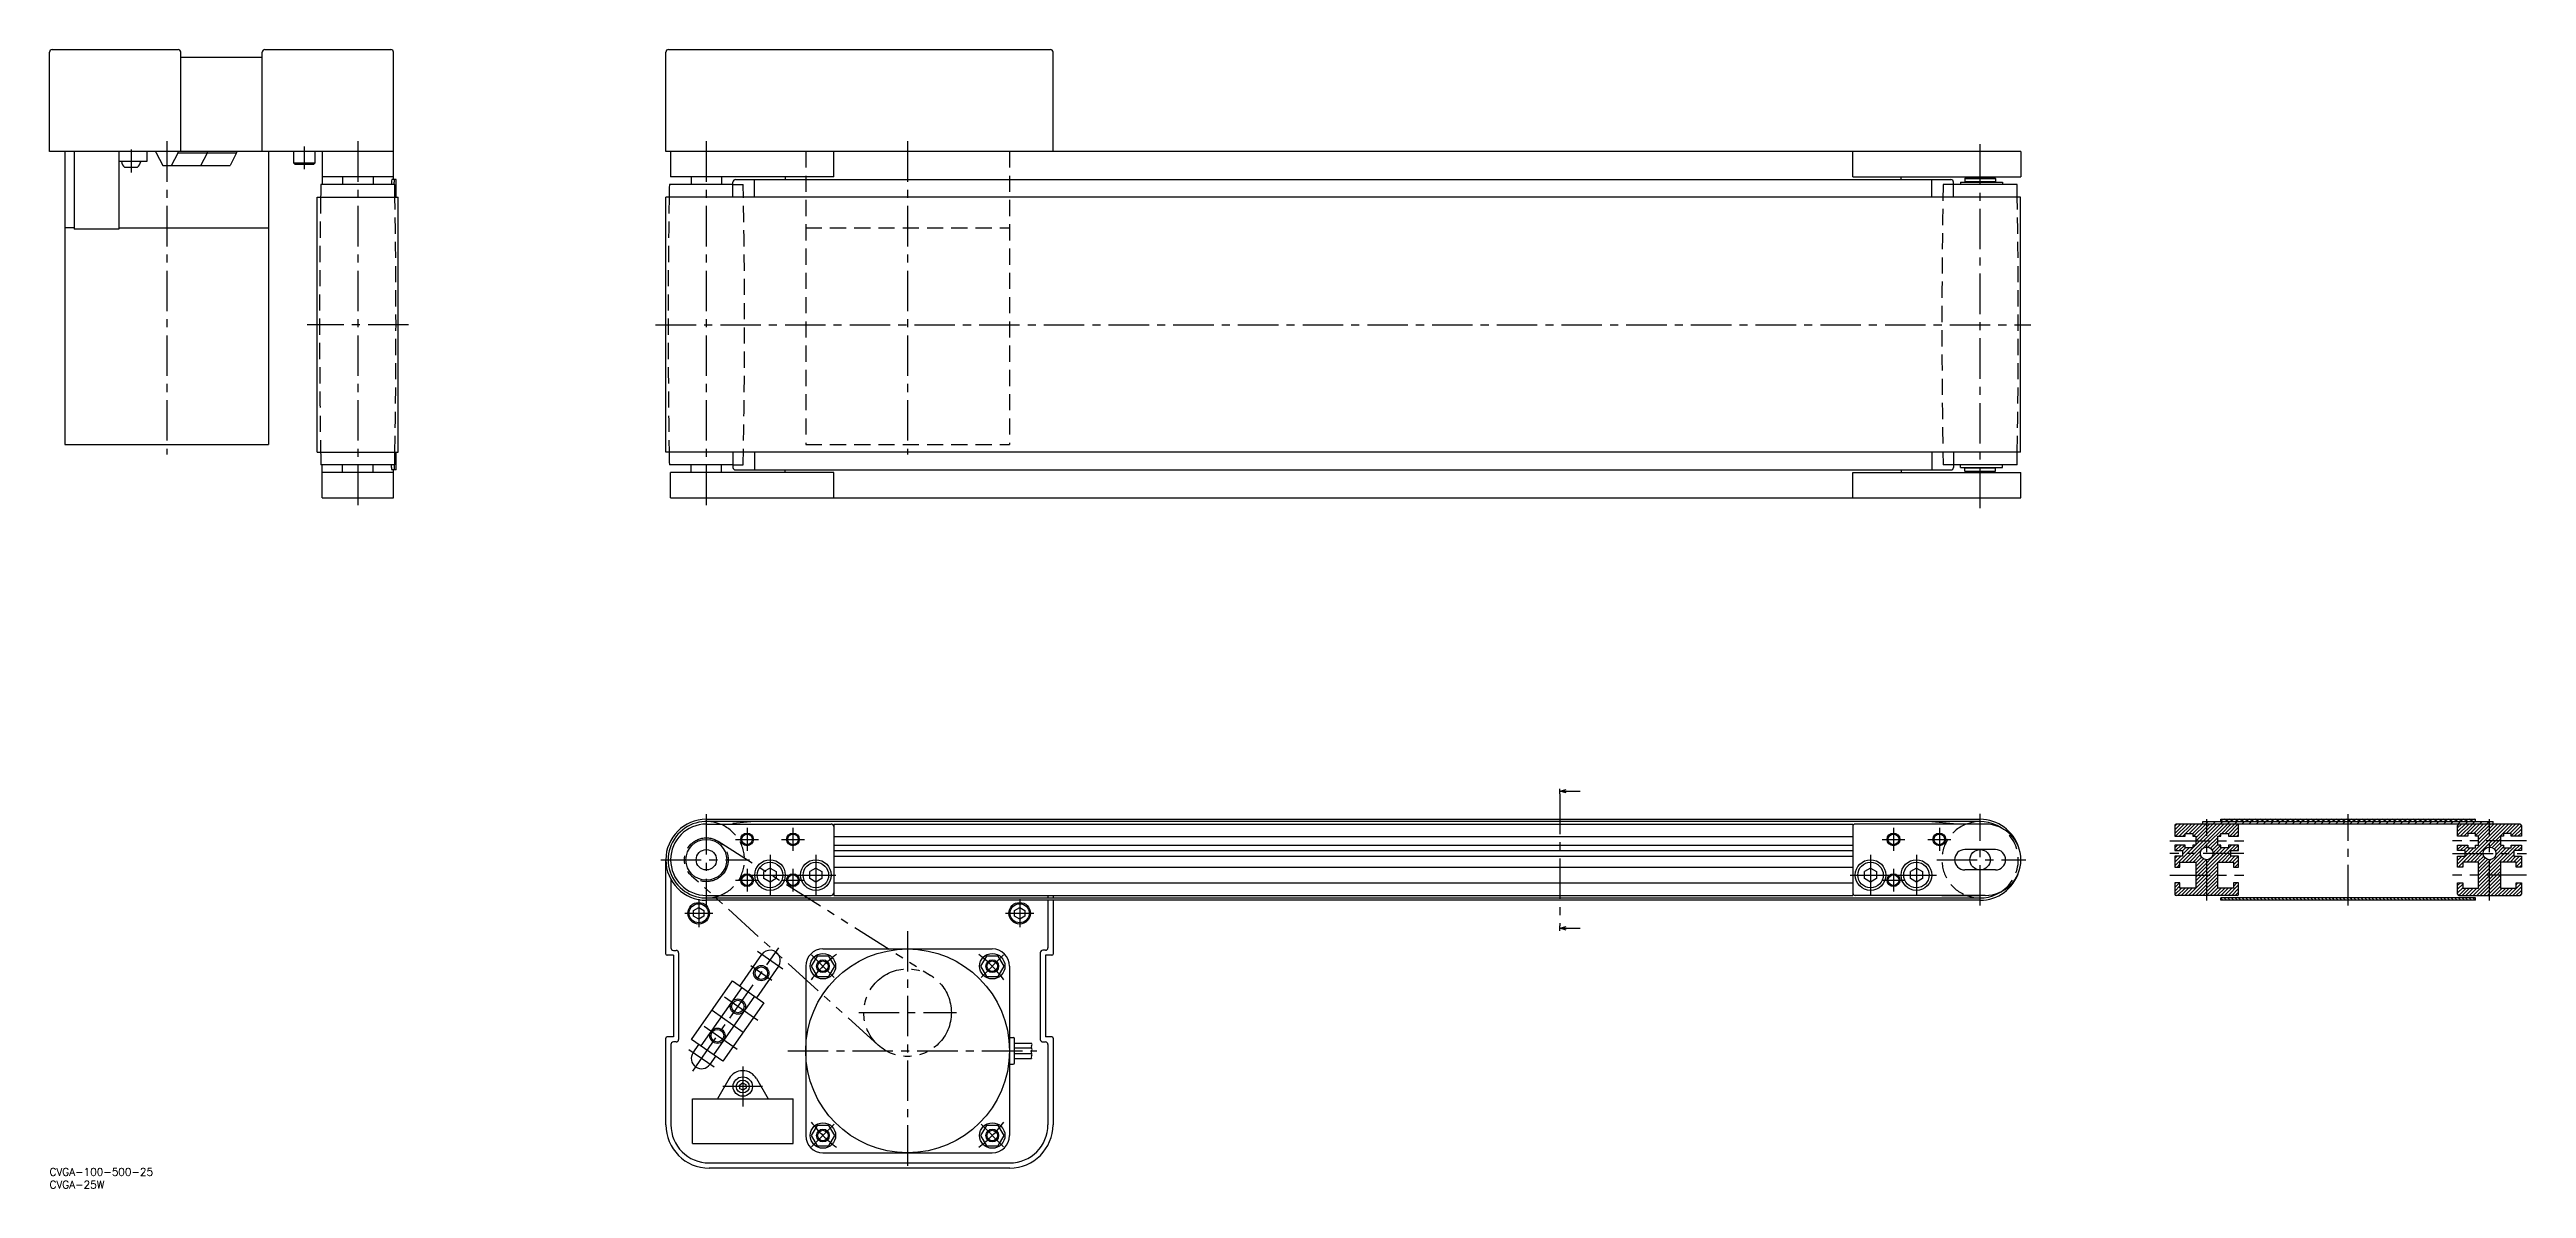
# Model space of a CAD drawing. Extents: x 0 to 972, y -8 to 439.
import ezdxf

# ---------------------------------------------------------------- set-up
doc = ezdxf.new("R2010")
doc.units = 0
doc.header["$LTSCALE"] = 0.5
for name, pattern in [('CENTER', [50.8, 31.75, -6.35, 6.35, -6.35]), ('DASHED', [19.05, 12.7, -6.35]), ('PHANTOM', [63.5, 31.75, -6.35, 6.35, -6.35, 6.35, -6.35])]:
    doc.linetypes.add(name, pattern=pattern)
doc.layers.get('0').update_dxf_attribs({"linetype": 'CONTINUOUS'})
doc.layers.add('CENTER', color=1, linetype='CENTER')
doc.styles.get("Standard").update_dxf_attribs({"font": 'txt.shx', "height": 3, "bigfont": 'bigfont.shx'})

# ---------------------------------------------------------------- blocks, each defined once
blk = doc.blocks.new('*U55')
at = {"color": 7, "linetype": 'CONTINUOUS'}
blk.add_text('CVGA-100-500-25', height=3, dxfattribs=at).set_placement((0, -3))
blk = doc.blocks.new('_OPEN30')
at = {"color": 0, "linetype": 'BYBLOCK'}
for p, q in [((-1, 0.27), (0, 0)), ((0, 0), (-1, -0.27)), ((0, 0), (-1, 0))]:
    blk.add_line(p, q, dxfattribs=at)
blk = doc.blocks.new('*U56')
at = {"color": 7, "linetype": 'CONTINUOUS'}
blk.add_lwpolyline([(595.34, 147.9), (600.84, 147.9)], dxfattribs=at)
at = {"color": 7, "linetype": 'CONTINUOUS', "xscale": 2.5, "yscale": 2.5, "zscale": 2.5, "rotation": 180}
blk.add_blockref('_OPEN30', (592.84, 147.9), dxfattribs=at)
blk = doc.blocks.new('*U57')
at = {"color": 7, "linetype": 'CONTINUOUS'}
blk.add_lwpolyline([(595.34, 94.1), (600.84, 94.1)], dxfattribs=at)
at = {"color": 7, "linetype": 'CONTINUOUS', "xscale": 2.5, "yscale": 2.5, "zscale": 2.5, "rotation": 180}
blk.add_blockref('_OPEN30', (592.84, 94.1), dxfattribs=at)
blk = doc.blocks.new('*U58')
at = {"color": 7, "linetype": 'CONTINUOUS'}
blk.add_text('CVGA-25W', height=3, dxfattribs=at).set_placement((0, -8))

msp = doc.modelspace()

# ---------------------------------------------------------------- linework, layer by layer
at = {"color": 7, "linetype": 'CONTINUOUS'}
for p, q in [((0, 399), (0, 438)), ((1, 439), (50.5, 439)), ((51.5, 399), (51.5, 438)), ((83.5, 399), (83.5, 438)), ((84.5, 439), (134, 439)), ((135, 388), (135, 438)), ((241.91, 399), (241.91, 438)), ((242.91, 439), (392.91, 439)), ((393.91, 399), (393.91, 438)), ((51.5, 436), (83.5, 436)), ((135, 399), (0, 399)), ((6, 399), (6, 284)), ((9.7, 399), (9.7, 368.5)), ((27.2, 399), (27.2, 368.5)), ((38.2, 399), (38.2, 395)), ((41.9, 398.5), (41.9, 399)), ((50.5, 398.5), (50.5, 399)), ((61.97, 398.5), (61.97, 399)), ((73.44, 399), (73.44, 398.5)), ((86, 399), (86, 284)), ((95.75, 399), (95.75, 394.5)), ((104.25, 394.5), (104.25, 399)), ((107, 399), (107, 386)), ((773.81, 399), (241.91, 399)), ((243.81, 399), (243.81, 389)), ((307.81, 389), (307.81, 399)), ((707.81, 389), (707.81, 399)), ((773.81, 399), (773.81, 389)), ((38.2, 395), (27.2, 395)), ((29.47, 392.8), (34.53, 392.8)), ((41.9, 398.5), (44.48, 393.5)), ((44.48, 393.5), (70.86, 393.5)), ((47.92, 393.5), (50.5, 398.5)), ((50.5, 398.5), (73.44, 398.5)), ((59.39, 393.5), (61.97, 398.5)), ((73.44, 398.5), (70.86, 393.5)), ((95.75, 394.5), (96.25, 394)), ((95.75, 394.5), (104.25, 394.5)), ((96.25, 394), (103.75, 394)), ((103.75, 394), (104.25, 394.5)), ((135, 389), (107, 389)), ((115, 389), (115, 386)), ((127, 389), (127, 386)), ((307.81, 389), (243.81, 389)), ((251.81, 389), (251.81, 386)), ((263.81, 389), (263.81, 386)), ((288.81, 389), (288.81, 388)), ((707.81, 389), (773.81, 389)), ((726.81, 388), (726.81, 389)), ((753.81, 388.65), (753.81, 389)), ((761.81, 388.65), (761.81, 389)), ((105.1, 281), (105.1, 381)), ((105.1, 381), (136.9, 381)), ((135.5, 386), (106.5, 386)), ((134.26, 387), (134.26, 386)), ((136, 388), (134.35, 388)), ((135.26, 386), (135.26, 387)), ((136, 381), (136, 388)), ((136.9, 281), (136.9, 381)), ((773.71, 381), (241.91, 381)), ((241.91, 281), (241.91, 381)), ((268.26, 386), (243.31, 386)), ((268.26, 381), (268.26, 387)), ((269.26, 388), (746.37, 388)), ((276.77, 381), (276.77, 388)), ((738.86, 381), (738.86, 388)), ((747.37, 381), (747.37, 387)), ((772.31, 386), (747.37, 386)), ((750.16, 387), (766.56, 387)), ((750.16, 387), (750.16, 386)), ((752.01, 388.65), (751.81, 388.45)), ((751.81, 388.45), (763.81, 388.45)), ((751.81, 388.45), (751.81, 387.15)), ((751.81, 387.15), (763.81, 387.15)), ((752.01, 388.65), (763.61, 388.65)), ((752.06, 387.15), (752.06, 387)), ((763.56, 387.15), (763.56, 387)), ((763.61, 388.65), (763.81, 388.45)), ((763.61, 388.65), (763.81, 388.45)), ((763.81, 388.45), (763.81, 387.15)), ((766.56, 387), (766.56, 386)), ((773.71, 281), (773.71, 381)), ((9.7, 369), (6, 369)), ((27.2, 368.5), (9.7, 368.5)), ((27.2, 369), (86, 369)), ((6, 284), (86, 284)), ((105.1, 281), (136.9, 281)), ((135.5, 276), (106.5, 276)), ((107, 263), (107, 276)), ((135, 273), (107, 273)), ((115, 273), (115, 276)), ((127, 273), (127, 276)), ((134.26, 275), (134.26, 276)), ((136, 274), (134.35, 274)), ((135, 263), (135, 274)), ((135.26, 276), (135.26, 275)), ((136, 274), (136, 281)), ((773.71, 281), (241.91, 281)), ((268.26, 276), (243.31, 276)), ((243.81, 263), (243.81, 273)), ((307.81, 273), (243.81, 273)), ((251.81, 273), (251.81, 276)), ((263.81, 273), (263.81, 276)), ((268.26, 281), (268.26, 275)), ((269.26, 274), (746.37, 274)), ((276.77, 281), (276.77, 274)), ((288.81, 273), (288.81, 274)), ((307.81, 263), (307.81, 273)), ((707.81, 273), (773.81, 273)), ((707.81, 263), (707.81, 273)), ((726.81, 274), (726.81, 273)), ((738.86, 281), (738.86, 274)), ((747.37, 281), (747.37, 275)), ((772.31, 276), (747.37, 276)), ((750.16, 275), (750.16, 276)), ((750.16, 275), (766.56, 275)), ((751.81, 274.85), (763.81, 274.85)), ((751.81, 273.55), (751.81, 274.85)), ((751.81, 273.55), (763.81, 273.55)), ((752.01, 273.35), (751.81, 273.55)), ((752.01, 273.35), (763.61, 273.35)), ((752.06, 274.85), (752.06, 275)), ((753.81, 273), (753.81, 273.35)), ((761.81, 273), (761.81, 273.35)), ((763.56, 274.85), (763.56, 275)), ((763.61, 273.35), (763.81, 273.55)), ((763.81, 273.55), (763.81, 274.85)), ((766.56, 275), (766.56, 276)), ((773.81, 263), (773.81, 273)), ((107, 263), (135, 263)), ((243.81, 263), (773.81, 263)), ((257.81, 136.9), (757.81, 136.9)), ((852.27, 136), (852.27, 136.9)), ((852.27, 136.9), (952.27, 136.9)), ((952.27, 136), (952.27, 136.9)), ((757.81, 136), (257.81, 136)), ((257.81, 135), (306.81, 135)), ((276.7, 135.99), (268.26, 135.26)), ((268.26, 135.26), (268.28, 135)), ((307.81, 135), (707.81, 135)), ((307.81, 135), (307.81, 107)), ((307.81, 130.2), (707.81, 130.2)), ((307.81, 126.7), (707.81, 126.7)), ((707.81, 135), (707.81, 107)), ((759.81, 135), (708.81, 135)), ((738.92, 135.99), (747.37, 135.26)), ((747.34, 135), (747.37, 135.26)), ((834.27, 134.5), (834.27, 130.25)), ((834.27, 130.25), (838.27, 130.25)), ((838.27, 126.75), (834.27, 126.75)), ((834.27, 126.75), (834.27, 124.6)), ((969.77, 135), (834.77, 135)), ((838.27, 130.25), (838.27, 131.35)), ((838.27, 131.35), (841.27, 131.35)), ((838.27, 125.65), (838.27, 126.75)), ((841.27, 131.35), (841.27, 130.25)), ((841.27, 130.25), (842.47, 130.25)), ((841.27, 126.75), (841.27, 125.65)), ((842.47, 126.75), (841.27, 126.75)), ((842.47, 130.25), (842.47, 126.75)), ((845.27, 135), (845.27, 136)), ((845.27, 136), (959.27, 136)), ((851.07, 126.75), (851.07, 130.25)), ((851.07, 130.25), (852.27, 130.25)), ((852.27, 126.75), (851.07, 126.75)), ((852.27, 131.35), (855.27, 131.35)), ((852.27, 130.25), (852.27, 131.35)), ((852.27, 125.65), (852.27, 126.75)), ((855.27, 131.35), (855.27, 130.25)), ((855.27, 130.25), (859.27, 130.25)), ((855.27, 126.75), (855.27, 125.65)), ((859.27, 126.75), (855.27, 126.75)), ((859.27, 130.25), (859.27, 134.5)), ((859.27, 124.6), (859.27, 126.75)), ((945.27, 130.25), (945.27, 134.5)), ((949.27, 130.25), (945.27, 130.25)), ((945.27, 126.75), (949.27, 126.75)), ((945.27, 124.6), (945.27, 126.75)), ((949.27, 131.35), (949.27, 130.25)), ((952.27, 131.35), (949.27, 131.35)), ((949.27, 126.75), (949.27, 125.65)), ((952.27, 130.25), (952.27, 131.35)), ((953.47, 130.25), (952.27, 130.25)), ((952.27, 125.65), (952.27, 126.75)), ((952.27, 126.75), (953.47, 126.75)), ((953.47, 126.75), (953.47, 130.25)), ((959.27, 135), (959.27, 136)), ((962.07, 130.25), (962.07, 126.75)), ((963.27, 130.25), (962.07, 130.25)), ((962.07, 126.75), (963.27, 126.75)), ((963.27, 131.35), (963.27, 130.25)), ((966.27, 131.35), (963.27, 131.35)), ((963.27, 126.75), (963.27, 125.65)), ((966.27, 130.25), (966.27, 131.35)), ((970.27, 130.25), (966.27, 130.25)), ((966.27, 126.75), (970.27, 126.75)), ((966.27, 125.65), (966.27, 126.75)), ((970.27, 134.5), (970.27, 130.25)), ((970.27, 126.75), (970.27, 124.6)), ((241.91, 84), (241.91, 121)), ((282.81, 117.75), (280.43, 116.37)), ((282.81, 117.75), (285.19, 116.37)), ((300.81, 117.75), (298.43, 116.37)), ((300.81, 117.75), (303.19, 116.37)), ((307.81, 124.6), (707.81, 124.6)), ((307.81, 122.4), (707.81, 122.4)), ((307.81, 118.1), (707.81, 118.1)), ((714.81, 117.75), (712.43, 116.37)), ((714.81, 117.75), (717.19, 116.37)), ((732.81, 117.75), (730.43, 116.37)), ((732.81, 117.75), (735.19, 116.37)), ((763.81, 125), (751.81, 125)), ((763.81, 117), (751.81, 117)), ((834.27, 124.6), (837.27, 124.6)), ((837.27, 122.4), (834.27, 122.4)), ((834.27, 122.4), (834.27, 118.1)), ((834.27, 118.1), (836.27, 118.1)), ((836.27, 120.1), (842.47, 120.1)), ((836.27, 118.1), (836.27, 120.1)), ((837.27, 124.6), (837.27, 122.4)), ((841.27, 125.65), (838.27, 125.65)), ((842.47, 120.1), (842.47, 109.9)), ((851.07, 109.9), (851.07, 120.1)), ((851.07, 120.1), (857.27, 120.1)), ((855.27, 125.65), (852.27, 125.65)), ((856.27, 124.6), (859.27, 124.6)), ((856.27, 122.4), (856.27, 124.6)), ((859.27, 122.4), (856.27, 122.4)), ((857.27, 120.1), (857.27, 118.1)), ((857.27, 118.1), (859.27, 118.1)), ((859.27, 118.1), (859.27, 122.4)), ((948.27, 124.6), (945.27, 124.6)), ((945.27, 122.4), (948.27, 122.4)), ((945.27, 118.1), (945.27, 122.4)), ((947.27, 118.1), (945.27, 118.1)), ((947.27, 120.1), (947.27, 118.1)), ((953.47, 120.1), (947.27, 120.1)), ((948.27, 122.4), (948.27, 124.6)), ((949.27, 125.65), (952.27, 125.65)), ((953.47, 109.9), (953.47, 120.1)), ((962.07, 120.1), (962.07, 109.9)), ((968.27, 120.1), (962.07, 120.1)), ((963.27, 125.65), (966.27, 125.65)), ((967.27, 124.6), (967.27, 122.4)), ((970.27, 124.6), (967.27, 124.6)), ((967.27, 122.4), (970.27, 122.4)), ((968.27, 118.1), (968.27, 120.1)), ((970.27, 118.1), (968.27, 118.1)), ((970.27, 122.4), (970.27, 118.1)), ((243.91, 113.28), (243.91, 86.44)), ((257.81, 107), (306.81, 107)), ((280.43, 113.63), (280.43, 116.37)), ((282.81, 112.25), (280.43, 113.63)), ((285.19, 113.63), (282.81, 112.25)), ((285.19, 116.37), (285.19, 113.63)), ((298.43, 113.63), (298.43, 116.37)), ((300.81, 112.25), (298.43, 113.63)), ((303.19, 113.63), (300.81, 112.25)), ((303.19, 116.37), (303.19, 113.63)), ((307.81, 111.9), (707.81, 111.9)), ((307.81, 107), (707.81, 107)), ((391.91, 107), (391.91, 106)), ((393.91, 107), (393.91, 106)), ((759.81, 107), (708.81, 107)), ((712.43, 113.63), (712.43, 116.37)), ((714.81, 112.25), (712.43, 113.63)), ((717.19, 113.63), (714.81, 112.25)), ((717.19, 116.37), (717.19, 113.63)), ((730.43, 113.63), (730.43, 116.37)), ((732.81, 112.25), (730.43, 113.63)), ((735.19, 113.63), (732.81, 112.25)), ((735.19, 116.37), (735.19, 113.63)), ((742.81, 107), (757.81, 107)), ((836.27, 111.9), (834.27, 111.9)), ((834.27, 111.9), (834.27, 107.5)), ((858.77, 107), (834.77, 107)), ((836.27, 109.9), (836.27, 111.9)), ((842.47, 109.9), (836.27, 109.9)), ((857.27, 109.9), (851.07, 109.9)), ((859.27, 111.9), (857.27, 111.9)), ((857.27, 111.9), (857.27, 109.9)), ((859.27, 107.5), (859.27, 111.9)), ((945.27, 111.9), (947.27, 111.9)), ((945.27, 107.5), (945.27, 111.9)), ((945.77, 107), (969.77, 107)), ((947.27, 111.9), (947.27, 109.9)), ((947.27, 109.9), (953.47, 109.9)), ((962.07, 109.9), (968.27, 109.9)), ((968.27, 109.9), (968.27, 111.9)), ((968.27, 111.9), (970.27, 111.9)), ((970.27, 111.9), (970.27, 107.5)), ((252.81, 101.15), (254.81, 102.31)), ((252.81, 98.85), (252.81, 101.15)), ((254.81, 97.69), (252.81, 98.85)), ((254.81, 102.31), (256.81, 101.15)), ((256.81, 98.85), (254.81, 97.69)), ((256.81, 101.15), (256.81, 98.85)), ((257.81, 106), (757.81, 106)), ((757.81, 105.1), (257.81, 105.1)), ((378.81, 101.15), (380.81, 102.31)), ((378.81, 98.85), (378.81, 101.15)), ((380.81, 97.69), (378.81, 98.85)), ((380.81, 102.31), (382.81, 101.15)), ((382.81, 98.85), (380.81, 97.69)), ((382.81, 101.15), (382.81, 98.85)), ((391.91, 105.1), (391.91, 86.5)), ((393.91, 105.1), (393.91, 84)), ((852.27, 105.1), (852.27, 106)), ((952.27, 106), (852.27, 106)), ((952.27, 105.1), (852.27, 105.1)), ((952.27, 105.1), (952.27, 106)), ((244.91, 83.5), (242.41, 83.5)), ((244.91, 85.44), (245.91, 85.44)), ((244.91, 83.5), (244.91, 51.5)), ((246.91, 84.44), (246.91, 50.5)), ((270.94, 71.43), (279.59, 83.79)), ((286.15, 79.21), (277.49, 66.84)), ((296.81, 79.23), (296.81, 12.77)), ((303.58, 86), (370.05, 86)), ((376.81, 79.23), (376.81, 12.77)), ((388.91, 84.44), (388.91, 50.5)), ((390.91, 85.5), (389.91, 85.5)), ((390.91, 83.5), (390.91, 51.5)), ((393.41, 83.5), (390.91, 83.5)), ((252.01, 50.5), (268.07, 73.44)), ((271.76, 70.86), (255.7, 47.92)), ((268.07, 73.44), (280.36, 64.84)), ((260.04, 61.97), (272.33, 53.37)), ((276.67, 67.42), (260.61, 44.48)), ((280.36, 64.84), (264.3, 41.9)), ((241.91, 17), (241.91, 51)), ((244.91, 51.5), (242.41, 51.5)), ((245.91, 49.5), (244.91, 49.5)), ((264.3, 41.9), (252.01, 50.5)), ((376.81, 51.25), (378.31, 51.25)), ((378.81, 41.25), (378.81, 50.75)), ((378.81, 49), (385.51, 49)), ((389.91, 49.5), (390.91, 49.5)), ((393.41, 51.5), (390.91, 51.5)), ((393.91, 51), (393.91, 17)), ((243.91, 48.5), (243.91, 17)), ((252.64, 45.29), (254.88, 48.5)), ((261.43, 43.91), (259.19, 40.71)), ((376.81, 40.75), (378.31, 40.75)), ((385.51, 47), (378.81, 47)), ((378.81, 45), (385.51, 45)), ((378.81, 43), (385.51, 43)), ((391.91, 48.5), (391.91, 17)), ((266.74, 35.1), (262.18, 27.2)), ((270.79, 32.59), (271.96, 33.44)), ((270.94, 31.15), (270.79, 32.59)), ((272.26, 30.56), (270.94, 31.15)), ((271.96, 33.44), (273.28, 32.85)), ((273.43, 31.41), (272.26, 30.56)), ((273.28, 32.85), (273.43, 31.41)), ((277.48, 35.1), (282.04, 27.2)), ((252.36, 9.7), (252.36, 27.2)), ((252.36, 27.2), (291.86, 27.2)), ((291.86, 9.7), (291.86, 27.2)), ((252.36, 9.7), (291.86, 9.7)), ((258.91, 2), (376.91, 2)), ((376.91, 0), (258.91, 0)), ((303.58, 6), (370.05, 6))]:
    msp.add_line(p, q, dxfattribs=at)
at = {"color": 3, "linetype": 'DASHED'}
for p, q in [((296.81, 399), (296.81, 284)), ((376.81, 399), (376.81, 284)), ((268.26, 386), (272.31, 386)), ((747.37, 386), (743.31, 386)), ((296.81, 369), (376.81, 369)), ((296.81, 284), (376.81, 284)), ((268.26, 276), (272.31, 276)), ((747.37, 276), (743.31, 276))]:
    msp.add_line(p, q, dxfattribs=at)
at = {"color": 3, "linetype": 'CONTINUOUS'}
for p, q in [((853.17, 136), (852.27, 136.52)), ((855.17, 136), (853.61, 136.9)), ((857.17, 136), (855.61, 136.9)), ((859.17, 136), (857.61, 136.9)), ((861.17, 136), (859.61, 136.9)), ((863.17, 136), (861.61, 136.9)), ((865.17, 136), (863.61, 136.9)), ((867.17, 136), (865.61, 136.9)), ((869.17, 136), (867.61, 136.9)), ((871.17, 136), (869.61, 136.9)), ((873.17, 136), (871.61, 136.9)), ((875.17, 136), (873.61, 136.9)), ((877.17, 136), (875.61, 136.9)), ((879.17, 136), (877.61, 136.9)), ((881.17, 136), (879.61, 136.9)), ((883.17, 136), (881.61, 136.9)), ((885.17, 136), (883.61, 136.9)), ((887.17, 136), (885.61, 136.9)), ((889.17, 136), (887.61, 136.9)), ((891.17, 136), (889.61, 136.9)), ((893.17, 136), (891.61, 136.9)), ((895.17, 136), (893.61, 136.9)), ((897.17, 136), (895.61, 136.9)), ((899.17, 136), (897.61, 136.9)), ((901.17, 136), (899.61, 136.9)), ((903.17, 136), (901.61, 136.9)), ((905.17, 136), (903.61, 136.9)), ((907.17, 136), (905.61, 136.9)), ((909.17, 136), (907.61, 136.9)), ((911.17, 136), (909.61, 136.9)), ((913.17, 136), (911.61, 136.9)), ((915.17, 136), (913.61, 136.9)), ((917.17, 136), (915.61, 136.9)), ((919.17, 136), (917.61, 136.9)), ((921.17, 136), (919.61, 136.9)), ((923.17, 136), (921.61, 136.9)), ((925.17, 136), (923.61, 136.9)), ((927.17, 136), (925.61, 136.9)), ((929.17, 136), (927.61, 136.9)), ((931.17, 136), (929.61, 136.9)), ((933.17, 136), (931.61, 136.9)), ((935.17, 136), (933.61, 136.9)), ((937.17, 136), (935.61, 136.9)), ((939.17, 136), (937.61, 136.9)), ((941.17, 136), (939.61, 136.9)), ((943.17, 136), (941.61, 136.9)), ((945.17, 136), (943.61, 136.9)), ((947.17, 136), (945.61, 136.9)), ((949.17, 136), (947.61, 136.9)), ((951.17, 136), (949.61, 136.9)), ((952.27, 136.52), (951.61, 136.9)), ((834.27, 134.2), (835.07, 135)), ((834.27, 132.79), (836.49, 135)), ((834.27, 131.37), (837.9, 135)), ((834.27, 125.72), (835.31, 126.75)), ((834.27, 118.64), (842.38, 126.75)), ((834.57, 130.25), (839.32, 135)), ((834.57, 124.6), (836.72, 126.75)), ((835.98, 130.25), (840.73, 135)), ((835.99, 124.6), (838.14, 126.75)), ((837.14, 120.1), (852.04, 135)), ((837.4, 130.25), (838.27, 131.13)), ((838.5, 131.35), (842.15, 135)), ((838.56, 120.1), (853.46, 135)), ((839.91, 131.35), (843.56, 135)), ((841.27, 131.3), (844.97, 135)), ((841.64, 130.25), (846.39, 135)), ((842.47, 129.67), (847.8, 135)), ((842.47, 128.26), (849.22, 135)), ((842.47, 126.84), (850.63, 135)), ((842.47, 112.7), (856.52, 126.75)), ((845.56, 125.68), (854.87, 135)), ((846.39, 135), (847.39, 136)), ((847.24, 125.96), (851.07, 129.79)), ((848.23, 125.53), (851.07, 128.37)), ((848.91, 124.8), (851.07, 126.96)), ((849.22, 135), (850.22, 136)), ((849.26, 123.73), (852.27, 126.74)), ((851.29, 120.1), (857.94, 126.75)), ((851.54, 130.25), (852.27, 130.99)), ((852.04, 135), (853.04, 136)), ((852.64, 131.35), (856.29, 135)), ((854.05, 131.35), (857.7, 135)), ((854.87, 135), (855.87, 136)), ((855.27, 131.16), (859.04, 134.92)), ((855.78, 130.25), (859.27, 133.74)), ((857.19, 130.25), (859.27, 132.33)), ((857.2, 124.6), (859.27, 126.67)), ((857.7, 135), (858.7, 136)), ((858.61, 130.25), (859.27, 130.92)), ((860.53, 135), (861.53, 136)), ((863.36, 135), (864.36, 136)), ((866.19, 135), (867.19, 136)), ((869.02, 135), (870.02, 136)), ((871.84, 135), (872.84, 136)), ((874.67, 135), (875.67, 136)), ((877.5, 135), (878.5, 136)), ((880.33, 135), (881.33, 136)), ((883.16, 135), (884.16, 136)), ((885.99, 135), (886.99, 136)), ((888.81, 135), (889.81, 136)), ((891.64, 135), (892.64, 136)), ((894.47, 135), (895.47, 136)), ((897.3, 135), (898.3, 136)), ((900.13, 135), (901.13, 136)), ((902.96, 135), (903.96, 136)), ((905.78, 135), (906.78, 136)), ((908.61, 135), (909.61, 136)), ((911.44, 135), (912.44, 136)), ((914.27, 135), (915.27, 136)), ((917.1, 135), (918.1, 136)), ((919.93, 135), (920.93, 136)), ((922.76, 135), (923.76, 136)), ((925.58, 135), (926.58, 136)), ((928.41, 135), (929.41, 136)), ((931.24, 135), (932.24, 136)), ((934.07, 135), (935.07, 136)), ((936.9, 135), (937.9, 136)), ((939.73, 135), (940.73, 136)), ((942.55, 135), (943.55, 136)), ((945.27, 133.48), (946.8, 135)), ((945.27, 132.06), (948.21, 135)), ((945.27, 130.65), (949.63, 135)), ((945.27, 126.41), (945.62, 126.75)), ((945.27, 124.99), (947.03, 126.75)), ((945.38, 135), (946.38, 136)), ((946.29, 130.25), (951.04, 135)), ((946.3, 124.6), (948.45, 126.75)), ((947.45, 120.1), (962.35, 135)), ((947.7, 130.25), (952.45, 135)), ((948.21, 135), (949.21, 136)), ((948.87, 120.1), (963.77, 135)), ((949.12, 130.25), (949.27, 130.41)), ((950.22, 131.35), (953.87, 135)), ((950.28, 120.1), (965.18, 135)), ((951.04, 135), (952.04, 136)), ((951.63, 131.35), (955.28, 135)), ((952.27, 130.58), (956.7, 135)), ((952.27, 126.34), (952.69, 126.75)), ((953.36, 130.25), (958.11, 135)), ((953.47, 128.95), (959.52, 135)), ((953.47, 127.54), (960.94, 135)), ((953.47, 111.98), (968.25, 126.75)), ((953.87, 135), (954.87, 136)), ((956.7, 135), (957.7, 136)), ((957.59, 125.99), (966.6, 135)), ((958.79, 125.78), (962.07, 129.06)), ((959.62, 125.19), (962.07, 127.65)), ((960.14, 124.3), (962.59, 126.75)), ((963.26, 130.25), (963.27, 130.26)), ((964.36, 131.35), (968.01, 135)), ((965.77, 131.35), (969.42, 135)), ((966.27, 130.44), (970.27, 134.44)), ((966.27, 126.19), (966.83, 126.75)), ((967.5, 130.25), (970.27, 133.02)), ((967.51, 124.6), (969.66, 126.75)), ((968.92, 130.25), (970.27, 131.61)), ((834.27, 121.47), (835.2, 122.4)), ((834.27, 120.06), (836.62, 122.4)), ((835.14, 118.1), (836.27, 119.23)), ((837.27, 124.47), (838.45, 125.65)), ((837.27, 123.06), (839.87, 125.65)), ((839.6, 107), (851.07, 118.47)), ((839.97, 120.1), (844.59, 124.72)), ((841.02, 107), (851.07, 117.06)), ((841.39, 120.1), (844.32, 123.03)), ((842.47, 115.53), (852.59, 125.65)), ((842.47, 114.12), (854.01, 125.65)), ((842.47, 119.77), (844.74, 122.04)), ((842.47, 118.36), (845.48, 121.36)), ((842.47, 116.94), (846.54, 121.01)), ((842.47, 111.29), (851.07, 119.89)), ((852.7, 120.1), (856.27, 123.67)), ((854.12, 120.1), (856.42, 122.4)), ((855.53, 120.1), (857.83, 122.4)), ((856.94, 120.1), (859.24, 122.4)), ((857.27, 119.02), (859.27, 121.02)), ((857.77, 118.1), (859.27, 119.6)), ((858.62, 124.6), (859.27, 125.26)), ((859.19, 118.1), (859.27, 118.19)), ((945.27, 119.34), (951.59, 125.65)), ((945.27, 122.16), (945.51, 122.4)), ((945.27, 120.75), (946.92, 122.4)), ((945.45, 118.1), (947.27, 119.92)), ((946.87, 118.1), (947.27, 118.51)), ((947.71, 124.6), (949.27, 126.16)), ((948.27, 123.75), (950.17, 125.65)), ((951.32, 107), (962.07, 117.75)), ((951.7, 120.1), (955.28, 123.69)), ((953.11, 120.1), (955.49, 122.48)), ((953.47, 114.81), (964.32, 125.65)), ((953.47, 113.39), (965.73, 125.65)), ((953.47, 119.05), (956.08, 121.66)), ((953.47, 117.64), (956.97, 121.13)), ((953.47, 116.22), (958.31, 121.06)), ((953.47, 110.56), (962.07, 119.16)), ((960.22, 122.96), (963.27, 126.02)), ((963.01, 120.1), (967.27, 124.36)), ((964.42, 120.1), (967.27, 122.95)), ((965.84, 120.1), (968.14, 122.4)), ((967.25, 120.1), (969.55, 122.4)), ((968.27, 119.71), (970.27, 121.71)), ((968.27, 118.29), (970.27, 120.29)), ((968.92, 124.6), (970.27, 125.95)), ((969.49, 118.1), (970.27, 118.88)), ((834.27, 111.57), (834.6, 111.9)), ((834.27, 110.16), (836.02, 111.9)), ((834.27, 108.74), (836.27, 110.74)), ((834.3, 107.35), (836.84, 109.9)), ((835.36, 107), (838.26, 109.9)), ((836.77, 107), (839.67, 109.9)), ((838.19, 107), (841.09, 109.9)), ((842.43, 107), (851.07, 115.65)), ((843.84, 107), (851.07, 114.23)), ((845.26, 107), (851.07, 112.82)), ((846.67, 107), (851.07, 111.4)), ((848.09, 107), (851.07, 109.99)), ((849.5, 107), (852.4, 109.9)), ((850.91, 107), (853.81, 109.9)), ((852.33, 107), (855.23, 109.9)), ((853.74, 107), (856.64, 109.9)), ((855.16, 107), (859.27, 111.12)), ((856.57, 107), (859.27, 109.7)), ((857.27, 110.53), (858.64, 111.9)), ((857.99, 107), (859.27, 108.29)), ((945.27, 110.85), (946.32, 111.9)), ((945.27, 109.44), (947.27, 111.44)), ((945.27, 108.02), (947.27, 110.02)), ((945.68, 107.01), (948.57, 109.9)), ((947.08, 107), (949.98, 109.9)), ((948.5, 107), (951.4, 109.9)), ((949.91, 107), (952.81, 109.9)), ((952.74, 107), (962.07, 116.34)), ((954.15, 107), (962.07, 114.92)), ((955.57, 107), (962.07, 113.51)), ((956.98, 107), (962.07, 112.09)), ((958.39, 107), (962.07, 110.68)), ((959.81, 107), (962.71, 109.9)), ((961.22, 107), (964.12, 109.9)), ((962.64, 107), (965.54, 109.9)), ((964.05, 107), (966.95, 109.9)), ((965.47, 107), (970.27, 111.81)), ((966.88, 107), (970.27, 110.39)), ((968.27, 111.22), (968.95, 111.9)), ((968.29, 107), (970.27, 108.98)), ((969.71, 107), (970.27, 107.57)), ((853.14, 105.1), (852.27, 105.96)), ((854.55, 105.1), (853.65, 106)), ((855.97, 105.1), (855.07, 106)), ((857.38, 105.1), (856.48, 106)), ((858.8, 105.1), (857.9, 106)), ((860.21, 105.1), (859.31, 106)), ((861.62, 105.1), (860.72, 106)), ((863.04, 105.1), (862.14, 106)), ((864.45, 105.1), (863.55, 106)), ((865.87, 105.1), (864.97, 106)), ((867.28, 105.1), (866.38, 106)), ((868.7, 105.1), (867.8, 106)), ((870.11, 105.1), (869.21, 106)), ((871.52, 105.1), (870.62, 106)), ((872.94, 105.1), (872.04, 106)), ((874.35, 105.1), (873.45, 106)), ((875.77, 105.1), (874.87, 106)), ((877.18, 105.1), (876.28, 106)), ((878.6, 105.1), (877.7, 106)), ((880.01, 105.1), (879.11, 106)), ((881.42, 105.1), (880.52, 106)), ((882.84, 105.1), (881.94, 106)), ((884.25, 105.1), (883.35, 106)), ((885.67, 105.1), (884.77, 106)), ((887.08, 105.1), (886.18, 106)), ((888.49, 105.1), (887.59, 106)), ((889.91, 105.1), (889.01, 106)), ((891.32, 105.1), (890.42, 106)), ((892.74, 105.1), (891.84, 106)), ((894.15, 105.1), (893.25, 106)), ((895.57, 105.1), (894.67, 106)), ((896.98, 105.1), (896.08, 106)), ((898.39, 105.1), (897.49, 106)), ((899.81, 105.1), (898.91, 106)), ((901.22, 105.1), (900.32, 106)), ((902.64, 105.1), (901.74, 106)), ((904.05, 105.1), (903.15, 106)), ((905.47, 105.1), (904.57, 106)), ((906.88, 105.1), (905.98, 106)), ((908.29, 105.1), (907.39, 106)), ((909.71, 105.1), (908.81, 106)), ((911.12, 105.1), (910.22, 106)), ((912.54, 105.1), (911.64, 106)), ((913.95, 105.1), (913.05, 106)), ((915.36, 105.1), (914.46, 106)), ((916.78, 105.1), (915.88, 106)), ((918.19, 105.1), (917.29, 106)), ((919.61, 105.1), (918.71, 106)), ((921.02, 105.1), (920.12, 106)), ((922.44, 105.1), (921.54, 106)), ((923.85, 105.1), (922.95, 106)), ((925.26, 105.1), (924.36, 106)), ((926.68, 105.1), (925.78, 106)), ((928.09, 105.1), (927.19, 106)), ((929.51, 105.1), (928.61, 106)), ((930.92, 105.1), (930.02, 106)), ((932.34, 105.1), (931.44, 106)), ((933.75, 105.1), (932.85, 106)), ((935.16, 105.1), (934.26, 106)), ((936.58, 105.1), (935.68, 106)), ((937.99, 105.1), (937.09, 106)), ((939.41, 105.1), (938.51, 106)), ((940.82, 105.1), (939.92, 106)), ((942.23, 105.1), (941.33, 106)), ((943.65, 105.1), (942.75, 106)), ((945.06, 105.1), (944.16, 106)), ((946.48, 105.1), (945.58, 106)), ((947.89, 105.1), (946.99, 106)), ((949.31, 105.1), (948.41, 106)), ((950.72, 105.1), (949.82, 106)), ((952.13, 105.1), (951.23, 106))]:
    msp.add_line(p, q, dxfattribs=at)
at = {"color": 3, "linetype": 'PHANTOM'}
for p, q in [((262.4, 128.27), (345.98, 75.54)), ((325.27, 48.26), (252.04, 114.63))]:
    msp.add_line(p, q, dxfattribs=at)
at = {"color": 7, "linetype": 'CONTINUOUS'}
for points in [[(301.27, 83.23), (298.96, 79.23), (301.27, 75.23), (305.89, 75.23), (308.2, 79.23), (305.89, 83.23)], [(367.74, 83.23), (365.43, 79.23), (367.74, 75.23), (372.36, 75.23), (374.66, 79.23), (372.36, 83.23)], [(301.27, 16.77), (298.96, 12.77), (301.27, 8.77), (305.89, 8.77), (308.2, 12.77), (305.89, 16.77)], [(367.74, 16.77), (365.43, 12.77), (367.74, 8.77), (372.36, 8.77), (374.66, 12.77), (372.36, 16.77)]]:
    msp.add_lwpolyline(points, close=True, dxfattribs=at)
at = {"color": 3, "linetype": 'PHANTOM'}
for centre, radius in [((257.81, 121), 8.6), ((336.81, 61), 17.19)]:
    msp.add_circle(centre, radius, dxfattribs=at)
at = {"color": 7, "linetype": 'CONTINUOUS'}
for centre, radius in [((257.81, 121), 8), ((273.81, 129), 2.07), ((291.81, 129), 2.07), ((723.81, 129), 2.07), ((741.81, 129), 2.07), ((257.81, 121), 4), ((282.81, 115), 6), ((282.81, 115), 5), ((300.81, 115), 6), ((300.81, 115), 5), ((714.81, 115), 6), ((714.81, 115), 5), ((732.81, 115), 6), ((732.81, 115), 5), ((757.81, 121), 4), ((846.77, 123.5), 2.5), ((957.77, 123.5), 2.5), ((273.81, 113), 2.07), ((291.81, 113), 2.07), ((723.81, 113), 2.07), ((254.81, 100), 4.25), ((254.81, 100), 3.75), ((380.81, 100), 4.25), ((380.81, 100), 3.75), ((279.38, 76.51), 3), ((336.81, 46), 40), ((303.58, 79.23), 5), ((303.58, 79.23), 2.5), ((370.05, 79.23), 5), ((370.05, 79.23), 2.5), ((270.2, 63.4), 3), ((262.17, 51.94), 3), ((272.11, 32), 3.8), ((272.11, 32), 2.53), ((303.58, 12.77), 5), ((303.58, 12.77), 2.5), ((370.05, 12.77), 5), ((370.05, 12.77), 2.5)]:
    msp.add_circle(centre, radius, dxfattribs=at)
at = {"color": 3, "linetype": 'CONTINUOUS'}
for centre, radius in [((273.81, 129), 2.5), ((291.81, 129), 2.5), ((723.81, 129), 2.5), ((741.81, 129), 2.5), ((273.81, 113), 2.5), ((291.81, 113), 2.5), ((723.81, 113), 2.5), ((279.38, 76.51), 2.46), ((303.58, 79.23), 2.07), ((370.05, 79.23), 2.07), ((270.2, 63.4), 2.46), ((262.17, 51.94), 2.46), ((303.58, 12.77), 2.07), ((370.05, 12.77), 2.07)]:
    msp.add_circle(centre, radius, dxfattribs=at)
at = {"color": 7, "linetype": 'CONTINUOUS'}
for centre, radius, start, end in [((1, 438), 1, 90, 180), ((50.5, 438), 1, 360, 90), ((84.5, 438), 1, 90, 180), ((134, 438), 1, 0, 90), ((242.91, 438), 1, 90, 180), ((392.91, 438), 1, 0, 90), ((31.94, 395.7), 3.8, 190.54763, 229.64085), ((32.06, 395.7), 3.8, 310.35915, 349.45237), ((3131.25, 331), 3025.25, 178.95829, 179.053), ((140.31, 386.98), 6.05, 170.25715, 179.78077), ((141.3, 386.98), 6.05, 170.25715, 179.78077), ((-2889.25, 331), 3025.25, 0.947, 1.04171), ((3268.06, 331), 3025.25, 178.95829, 179.053), ((269.26, 387), 1, 90, 180), ((746.37, 387), 1, 0, 90), ((-2252.44, 331), 3025.25, 0.947, 1.04171), ((3131.25, 331), 3025.25, 180.947, 181.04171), ((140.31, 275.02), 6.05, 180.21923, 189.74285), ((141.3, 275.02), 6.05, 180.21923, 189.74285), ((-2889.25, 331), 3025.25, 358.95829, 359.053), ((3268.06, 331), 3025.25, 180.947, 181.04171), ((269.26, 275), 1, 180, 270), ((746.37, 275), 1, 270, 0), ((-2252.44, 331), 3025.25, 358.95829, 359.053), ((257.81, 121), 15.9, 90, 270), ((757.81, 121), 15.9, 17.03381, 90), ((257.81, 121), 15, 68.96053, 291.03947), ((257.81, 121), 14, 90, 270), ((276.75, 135.5), 0.5, 90, 95), ((306.81, 134), 1, 0, 90), ((708.81, 134), 1, 90, 180), ((738.88, 135.5), 0.5, 85, 90), ((757.81, 121), 15, 56.63299, 111.03947), ((759.81, 121), 14, 270, 90), ((834.77, 134.5), 0.5, 90, 180), ((858.77, 134.5), 0.5, 0, 90), ((945.77, 134.5), 0.5, 90, 180), ((969.77, 134.5), 0.5, 0, 90), ((751.81, 121), 4, 90, 270), ((763.81, 121), 4, 270, 90), ((306.81, 108), 1, 270, 0), ((708.81, 108), 1, 180, 270), ((757.81, 121), 15, 248.96053, 303.36701), ((757.81, 121), 15.9, 270, 342.96619), ((834.77, 107.5), 0.5, 180, 270), ((858.77, 107.5), 0.5, 270, 0), ((945.77, 107.5), 0.5, 180, 270), ((969.77, 107.5), 0.5, 270, 0), ((242.41, 84), 0.5, 180, 270), ((244.91, 86.44), 1, 180, 270), ((245.91, 84.44), 1, 0, 90), ((282.87, 81.5), 4, 325, 145), ((303.58, 79.23), 6.77, 90, 180), ((370.05, 79.23), 6.77, 0, 90), ((389.91, 84.5), 1, 90, 180), ((390.91, 86.5), 1, 270, 0), ((393.41, 84), 0.5, 270, 0), ((393.41, 84), 0.5, 270, 0), ((242.41, 51), 0.5, 90, 180), ((244.91, 48.5), 1, 90, 180), ((245.91, 50.5), 1, 270, 0), ((378.31, 50.75), 0.5, 0, 90), ((389.91, 50.5), 1, 180, 270), ((390.91, 48.5), 1, 0, 90), ((393.41, 51), 0.5, 0, 90), ((393.41, 51), 0.5, 0, 90), ((255.91, 43), 4, 145, 325), ((378.31, 41.25), 0.5, 270, 0), ((272.11, 32), 6.2, 30, 150), ((258.91, 17), 17, 180, 270), ((258.91, 17), 15, 180, 270), ((303.58, 12.77), 6.77, 180, 270), ((370.05, 12.77), 6.77, 270, 0), ((376.91, 17), 17, 270, 0), ((376.91, 17), 15, 270, 0)]:
    msp.add_arc(centre, radius, start, end, dxfattribs=at)
at = {"color": 3, "linetype": 'DASHED'}
for centre, radius, start, end in [((3131.25, 331), 3025.25, 179.053, 180.947), ((-2889.25, 331), 3025.25, 359.053, 0.947), ((3268.06, 331), 3025.25, 179.053, 180.947), ((-2752.44, 331), 3025.25, 358.95829, 1.04171), ((3768.06, 331), 3025.25, 178.95829, 181.04171), ((-2252.44, 331), 3025.25, 359.053, 0.947), ((257.81, 121), 15, 291.03947, 68.96053), ((757.81, 121), 15, 111.03947, 248.96053), ((757.81, 121), 15, 303.36701, 56.63299)]:
    msp.add_arc(centre, radius, start, end, dxfattribs=at)
at = {"color": 3, "linetype": 'CONTINUOUS'}
for centre, start, end in [((384.65, 48.5), 330, 30), ((386.38, 47.5), 150.00001, 209.99997), ((386.38, 45.5), 150.00004, 209.99996), ((386.38, 43.5), 150.00001, 209.99997), ((384.65, 46.5), 330, 30), ((384.65, 44.5), 330, 30)]:
    msp.add_arc(centre, 1, start, end, dxfattribs=at)
at = {"layer": 'CENTER', "color": 1, "linetype": 'CENTER'}
for p, q in [((32, 399.8), (32, 390.8)), ((46, 403), (46, 280)), ((100, 401), (100, 392)), ((121, 403), (121, 259)), ((257.81, 403), (257.81, 259)), ((336.81, 403), (336.81, 280)), ((757.81, 259), (757.81, 403)), ((140.9, 331), (101.1, 331)), ((237.91, 331), (777.71, 331)), ((592.84, 146.9), (592.84, 95.1)), ((257.81, 138.9), (257.81, 103.1)), ((757.81, 103), (757.81, 139)), ((846.77, 105), (846.77, 137)), ((902.27, 103.1), (902.27, 138.9)), ((957.77, 105), (957.77, 137)), ((269.31, 129), (278.31, 129)), ((273.81, 133.5), (273.81, 124.5)), ((287.31, 129), (296.31, 129)), ((291.81, 133.5), (291.81, 124.5)), ((719.31, 129), (728.31, 129)), ((723.81, 133.5), (723.81, 124.5)), ((737.31, 129), (746.31, 129)), ((741.81, 133.5), (741.81, 124.5)), ((832.27, 128.5), (861.27, 128.5)), ((972.27, 128.5), (943.27, 128.5)), ((239.91, 121), (274.81, 121)), ((273.81, 117.5), (273.81, 108.5)), ((282.81, 123), (282.81, 107)), ((291.81, 117.5), (291.81, 108.5)), ((300.81, 123), (300.81, 107)), ((714.81, 123), (714.81, 107)), ((723.81, 117.5), (723.81, 108.5)), ((732.81, 123), (732.81, 107)), ((740.81, 121), (775.81, 121)), ((861.27, 123.5), (832.27, 123.5)), ((943.27, 123.5), (972.27, 123.5)), ((269.31, 113), (278.31, 113)), ((274.81, 115), (290.81, 115)), ((287.31, 113), (296.31, 113)), ((292.81, 115), (308.81, 115)), ((706.81, 115), (722.81, 115)), ((719.31, 113), (728.31, 113)), ((724.81, 115), (740.81, 115)), ((832.27, 115), (861.27, 115)), ((972.27, 115), (943.27, 115)), ((249.31, 100), (260.31, 100)), ((254.81, 105.5), (254.81, 94.5)), ((375.31, 100), (386.31, 100)), ((380.81, 105.5), (380.81, 94.5)), ((336.81, 93), (336.81, -1)), ((252.47, 38.09), (286.31, 86.42)), ((283.47, 73.64), (275.28, 79.38)), ((287.78, 78.06), (277.95, 84.94)), ((299.16, 83.65), (308, 74.81)), ((374.47, 83.65), (365.63, 74.81)), ((277.98, 57.95), (262.42, 68.85)), ((317.62, 61), (356, 61)), ((269.95, 46.49), (254.39, 57.38)), ((260.83, 39.56), (251, 46.44)), ((272.11, 39.8), (272.11, 24.2)), ((289.81, 46), (387.51, 46)), ((279.91, 32), (264.31, 32)), ((299.16, 8.35), (308, 17.19)), ((374.47, 8.35), (365.63, 17.19))]:
    msp.add_line(p, q, dxfattribs=at)
at = {"layer": 'CENTER', "color": 1, "linetype": 'CONTINUOUS'}
for p, q in [((592.84, 146.9), (592.84, 148.9)), ((592.84, 93.1), (592.84, 95.1))]:
    msp.add_line(p, q, dxfattribs=at)
at = {"layer": 'CENTER', "color": 1, "linetype": 'CENTER'}
for start, end in [(126.46371, 143.53629), (36.46371, 53.53629), (216.46371, 233.53629), (306.46371, 323.53629)]:
    msp.add_arc((336.81, 46), 47, start, end, dxfattribs=at)

# ---------------------------------------------------------------- block references
at = {"color": 7, "linetype": 'CONTINUOUS'}
for name in ['*U56', '*U57', '*U55', '*U58']:
    msp.add_blockref(name, (0, 0), dxfattribs=at)

doc.saveas('drawing.dxf')
